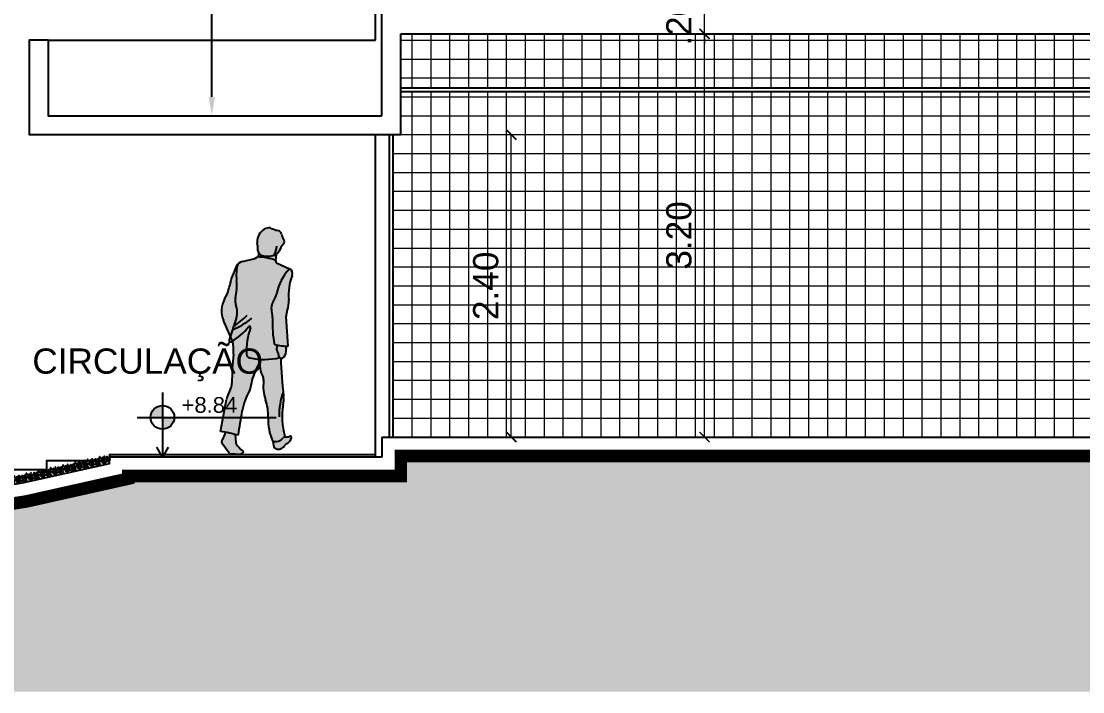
# Model space of a CAD drawing. Header units: metres. Extents: x 2362 to 4220, y 91 to 382.
# Drawn here: x 3154 to 3162.43, y 116.22 to 121.54 of the extents above; entities that cross this region are included whole.
import ezdxf
from ezdxf import colors
from ezdxf.entities.mleader import LeaderData, LeaderLine
from ezdxf.math import Vec2, Vec3

# ---------------------------------------------------------------- set-up
doc = ezdxf.new("R2010")
doc.units = ezdxf.units.M
doc.header["$LTSCALE"] = 5
doc.header["$MEASUREMENT"] = 0
for name, color, linetype, lineweight in [('2prancha', 4, 'Continuous', 18), ('HACH', 251, 'Continuous', 5), ('texto', 3, 'Continuous', 25)]:
    doc.layers.add(name, color=color, linetype=linetype, lineweight=lineweight)
for name, color, linetype in [('COTA 1 100', 2, 'Continuous'), ('COTA DE NÍVEL', 1, 'Continuous'), ('HACHURA', 251, 'Continuous'), ('PENA 01', 1, 'Continuous'), ('PENA 02', 2, 'Continuous'), ('PENA 03', 3, 'Continuous'), ('PENA 06', 6, 'Continuous'), ('TXT ESPECIFICAÇÕES', 7, 'Continuous'), ('VEG_PLANTAS', 94, 'Continuous')]:
    doc.layers.add(name, color=color, linetype=linetype)
doc.styles.add('GRAF', font='GRAF.SHX')
doc.styles.add('Luana', font='arial.ttf')
doc.styles.get("Standard").update_dxf_attribs({"font": 'arial.ttf'})
doc.dimstyles.new('arial100', dxfattribs={"dimtxt": 0.2, "dimasz": 0.08, "dimexe": 0.1, "dimexo": 0.2, "dimgap": 0.1, "dimtad": 1, "dimzin": 4, "dimdsep": 46, "dimtxsty": 'Luana', "dimblk": 'ARCHTICK', "dimcen": 0, "dimclrd": 7, "dimclre": 7, "dimclrt": 256, "dimadec": 0, "dimazin": 0, "dimtfac": 1, "dimtix": 1, "dimtmove": 0, "dimatfit": 3, "dimldrblk": 'CLOSEDBLANK', "dimfxl": 0, "dimlwd": 5, "dimlwe": 5, "dimarcsym": 0})

# ---------------------------------------------------------------- blocks, each defined once
blk = doc.blocks.new('Pes011')
at = {"true_color": 0xffffff}
h = blk.add_hatch(color=7, dxfattribs=at)
h.dxf.hatch_style = 1
h.paths.add_polyline_path([(24.69268973135001, 727.6047015118756, -0.02753852898231361), (25.99658108471741, 756.9918353915541, -0.03521785561020056), (-52.18656926978461, 767.1877249421301, -0.3436446320337191), (-78.09565085647256, 796.9359734321476, -0.1049584106602287), (-46.52848994827802, 1005.74475360115, 0.851521214492852), (-62.99121633045479, 1015.1541320312, -0.09136265496849766), (-189.2074542238005, 902.5598551563493, -0.07434353490433399), (-183.8470071760566, 796.6478620129495, 0.02367676134049668), (-194.7730412114684, 567.7246231527424, -0.1301566511247193), (-207.9323213203415, 517.0161580129569, 0.07892110221722794), (-236.9106528734559, 438.1435911211164), (-286.8217663292926, 184.8893347685869, -0.03787236708317782), (-144.7365591781199, 153.3666649950069, 0.002465714445324805), (-112.7894611115873, 346.4955583710301, -0.09246996692242412), (-53.40221890069282, 512.5800797960895, 0.1005061931903606), (-46.38518821284106, 533.9388537265091, -0.09745515027035756), (-1.618039762475064, 676.3108688240969, 0.01133881112169319)])
h.paths.add_polyline_path([(192.7134027561426, 766.4146625851895, -0.08717180882273437), (184.8976936995474, 770.288640718502, -0.07150002932562566), (25.99658108471738, 756.991835391554, 0.140036977863763), (52.11651135718391, 612.5152943734229, -0.1521779201300485), (56.66135109948112, 583.4497961036486, 0.1237327382311667), (71.38456060696859, 435.6154808640991, -0.09660555805040107), (93.00199876905322, 295.3295578898083, 0.1091949455553033), (126.5888606153589, 108.4037989587109, 0.3181482550204132), (212.8481652982368, 133.4322834362578), (224.5335510590627, 147.9261513993027, -0.1153658121064172), (212.197933924478, 394.0455057668171, 0.07104430994608682), (214.6594676035947, 464.0404201073716, -0.019049396439483)])
h.paths.add_polyline_path([(156.5185980523025, 1588.903755831637, -0.06376302724189843), (142.9386023062388, 1582.759940715623, -0.1357544196231785), (45.25536184673533, 1579.486598016382, -0.1493352113977293), (23.44943227297364, 1592.013659770932, -0.104772194041268), (5.779655001741361, 1568.917476945192, -0.07552597752389092), (152.0862227538234, 1542.233602892519)])
h.paths.add_polyline_path([(278.0839869590123, 134.2962608349243, 0.6268049600124901), (265.0504168314354, 146.143509030939, -0.1274686925476163), (218.231130763411, 140.1089984629384), (212.8481652982359, 133.4322834362567, -0.3084454030974926), (129.1995972286848, 107.5502781255655), (134.0533945419139, 73.45993605855493, 0.3365671587481588), (164.2475001290544, 43.95252930327246, 0.3038417341264336), (224.8968513615273, 74.4088496104098, -0.1547146395441408), (236.5872844613068, 85.61752300342832, 0.2066284072723231)])
h.paths.add_polyline_path([(-168.080418184519, 160.1147212825224, 0.02107545282780063), (-247.0785568037045, 178.3308325829729), (-270.2372946278209, 120.1610916203129, -0.04391851025444436), (-275.9558363254841, 108.6578545803827, 0.3069029170122038), (-275.1015726562903, 90.21495494343169), (-216.4301872956799, 10.35757787014025, 0.2319834112904293), (-203.8634453870586, 3.951016913955755, -0.02456887810977189), (-135.1680910266837, 0.0937046755989428, 0.181550030830431), (-123.6444124907283, 3.084609209979519), (-108.3343772420844, 13.85587394051954, 0.5135509109756257), (-108.1929188658022, 29.80140396839074, -0.09789932831860441), (-162.5989450289451, 86.56559962623882, -0.1287373291706281), (-164.9500735878474, 93.70225942932092)])
h.paths.add_polyline_path([(-167.1673180687301, 1243.175273136048, 0.09249078198770333), (-158.458445219436, 1383.471649132073, -0.101707745814801), (-148.1378757641874, 1511.791418212824, 0.05963668131693923), (-157.645391335482, 1498.259448177015, 0.07214893870511574), (-212.5459556615709, 1343.996789415391, -0.08328329978980908), (-253.3386223608819, 1235.444188619666, 0.2371257672313265), (-262.1761142506181, 1063.562258885348), (-208.5079545353501, 939.7813141366983), (-159.7092353633092, 1087.616370714019, 0.1779621460809053), (-163.1131602377322, 1185.045396939609, -0.1611850724810634)])
h.paths.add_polyline_path([(235.9179631973812, 1095.154632940758, -0.1154328576180875), (244.0097715363445, 1144.924192973484, 0.1197863672735451), (256.2292863543684, 1228.394953870802, -0.1199437111131735), (283.7136720908272, 1420.288621478132, 0.3977597863608485), (261.8432080616612, 1475.673483022302, 0.1370337854965475), (158.8843645128296, 1277.281076180276, -0.09331077111326043), (136.1147959610806, 1222.265539511415, 0.2201616770334285), (122.4019915204655, 1128.415169406439, -0.0904870542691302), (127.5153547951701, 1084.318430500796, 0.0682076533713649), (143.8717871424458, 873.4423468814514, 0.0419490853005053), (250.3259697844036, 860.6724404682127)])
h.paths.add_polyline_path([(235.1635860298763, 835.684332340917), (230.813655214364, 861.6645061064261, -0.02595917903862765), (164.8544151540996, 869.4818802395414), (159.7483240347369, 839.1007739519355, 0.2351780580689858), (166.7423779727064, 817.0171935170403, -0.2276614999615514), (174.7970136461145, 793.543130330062, 0.7798707119049183), (220.5010597884023, 776.1681578082664, 0.1739156392905543), (235.4865679493964, 833.2416161114344, 0.02193660233855502)])
h.paths.add_polyline_path([(213.3981270611926, 1671.599557557392, 0.3422518043110341), (214.8137580511984, 1713.777761216865, -0.1113162496137604), (198.9736104679375, 1749.890672678883, 0.2903101330893996), (170.5635343423947, 1779.452250271813, -0.03318361154037249), (117.7712615445348, 1796.155704483306, 0.1970827465973386), (75.31312931006028, 1795.464062389123, 0.2668649016132107), (4.452482821180439, 1701.024984654927, 0.07937306006544796), (5.192607108263815, 1681.469885905543, -0.04903151465509591), (11.82483455283031, 1620.628960579917, 0.3361607637412749), (44.00994678188923, 1579.79118589672, 0.1389386616421687), (143.9011070732837, 1583.064133993262, 0.2199353231922215), (180.0067180023894, 1616.54333571369, -0.07767887755924435)])
h = blk.add_hatch(color=7, dxfattribs=at)
h.dxf.hatch_style = 1
h.paths.add_polyline_path([(261.8292928006773, 1475.658577363197), (164.4320482446769, 1518.901989429156, -0.3218957251323706), (151.8734175112577, 1539.992896149975), (152.0862227538234, 1542.233602892519, 0.07552597752389073), (5.779655001741851, 1568.917476945192, -0.1199733577875432), (-23.80681365244979, 1553.883220398074), (-23.80504973491222, 1553.883377810774), (-112.3188272138052, 1533.032661130739, 0.1531455605890404), (-148.1378757641875, 1511.791418212824, 0.101707773148791), (-158.4586122810385, 1383.471628570378, -0.09283857140153134), (-167.2966260474756, 1242.662752787305, 0.1590758725531677), (-163.2017572764333, 1185.262171597919, -0.1783896675469642), (-159.7092353633092, 1087.616370714019), (-208.5079545353501, 939.7813141366983), (-191.7137881749656, 901.0470294251807, 0.0927497262203229), (-63.21207475289278, 1014.869878251596, -0.8683317411519443), (-46.52699357571112, 1005.744191729705, 0.1051140698718558), (-78.07703499606228, 796.6229984857224, 0.336292104199919), (-52.70830549058175, 767.2937903923296, 0.1072275288080275), (184.8976936995477, 770.2886407185023, -0.2697539704616747), (174.7958450450469, 793.5432679024572, 0.2252806146779406), (166.9234327469293, 816.8318379421619, -0.2378102100089224), (159.7483240347368, 839.100773951935), (164.8544151540997, 869.4818802395416, -0.008340372734559471), (143.8717871424459, 873.4423468814508, -0.06863748196031196), (127.5948128503555, 1085.64890371761, 0.08594274937540108), (122.6605906965923, 1127.555793032784, -0.2222459605544937), (136.114646952066, 1222.26563681739, 0.09331094289373627), (158.8851085696697, 1277.280920442247, -0.1370211537536461)])
for p, q in [((-112.3207069711743, 1533.033046921835), (-23.80504973491221, 1553.883377810774)), ((156.5182805751323, 1588.90041299465), (151.8734175112576, 1539.992896149974)), ((164.1643467561202, 1519.02084623905), (262.4702705088529, 1475.373989608316)), ((250.3259272933877, 860.6731319855651), (235.8685135050213, 1095.959398833362)), ((-191.7137881749656, 901.0470294251805), (-262.5690634854108, 1064.468562134406)), ((-159.7763400169135, 1087.413078077849), (-218.1093532745937, 910.6940071351909)), ((164.8546444743257, 869.4832446887847), (159.7968376397911, 839.3894286110656)), ((230.7781421239508, 861.8766097694536), (235.2386429360028, 835.2360513115929)), ((-286.8217721491687, 184.8893052379212), (-236.911258936782, 438.1457255862025)), ((-247.0780159427729, 178.3321911086631), (-270.3778434891911, 119.8080632765148)), ((-216.5239098337107, 10.48514322442314), (-275.182625394237, 90.32527548584358)), ((-168.0804028612153, 160.114396187859), (-164.960659316133, 93.92684309870477)), ((129.1996634576194, 107.5498129707825), (134.0232876446954, 73.67138996948677)), ((224.5335350163809, 147.9261315009), (212.549843676692, 133.0622627726964)), ((-123.6449184415968, 3.08281816053951), (-108.3342184549712, 13.8552199444099))]:
    blk.add_line(p, q)
for centre, radius, start, end in [((122.0530550778682, 1686.589569800978), 118.4832300247846, 113.234400000001, 172.9030000000007), ((97.38850796504504, 1744.042379314736), 55.95762060351854, 68.63829999999885, 113.234400000001), ((269.8922912530913, 2185.08905714655), 417.6211453470195, 248.6382999999989, 256.2406999999982), ((161.4576502086753, 1742.265821299444), 38.28296791959931, 11.13169000000003, 76.2406999999982), ((66.02687548547686, 1693.563905888411), 62.02478156621858, 172.9030000000007, 191.7376000000002), ((286.9930080279296, 1766.968052976149), 89.66075654733868, 191.1317000000001, 216.2418000000002), ((186.9054979009249, 1693.601590452352), 34.43760809542855, 319.9379999999989, 36.24180000000026), ((-300.9588671438575, 1617.314574221574), 312.8012615128246, 0.6647749999990437, 11.73763999999936), ((54.85609402546243, 1621.441033975323), 43.03892139680683, 180.6648000000005, 256.2567999999998), ((-8.241324818797954, 1668.363699616481), 170.6449383355589, 329.3867000000009, 355.6153999999987), ((125.7380670823047, 1638.859377789196), 58.67712716179567, 287.5392000000003, 337.6467999999996), ((372.824985959254, 1537.253718085497), 208.4843589373321, 139.937999999999, 157.6467999999996), ((-96.36667764266863, 1465.311193728541), 69.57491087343824, 103.2559999999993, 152.2151999999998), ((-39.89097503727082, 1622.165115954312), 70.15067717567644, 283.2559999999992, 335.2026340492346), ((-8.890037669846441, 1074.045824889785), 495.0890343070894, 71.0255399999993, 88.30185999999873), ((88.18001558568136, 1757.697650241646), 183.3076786003354, 256.2567999999998, 287.5392000000003), ((172.8356967704252, 1538.190448675391), 21.03962852899157, 174.0640179574631, 246.4580748209395), ((346.65036453343, 1231.88492928767), 570.3241128524443, 152.2151999999998, 168.7633000000007), ((158.8520317861445, 1422.52575485947), 319.704804455103, 163.787199999999, 187.0165999999998), ((565.5088532486361, 1192.170782381463), 415.4354406372561, 136.9704999999992, 168.1779999999992), ((243.4754119161156, 1436.40982492467), 43.34755797565099, 338.1700999999996, 66.05973999999941), ((-538.7861503045216, 1336.661475873313), 383.197372870074, 345.8401999999998, 7.016633999999618), ((664.1858839816023, 1267.854845588886), 409.8605477500752, 158.1700999999997, 185.4665000000008), ((-556.5355799302894, 1411.322672344623), 350.5162423008881, 330.0578, 348.7633000000008), ((1.384389518799282, 1310.247288290922), 160.9130611977919, 326.8546000000009, 348.1779999999992), ((-86.73288804137823, 1140.70981853755), 191.6561284775325, 150.0577999999999, 203.4411000000017), ((-77.32251406932858, 1220.235015514461), 92.72725718706357, 165.8401999999998, 202.2301999999991), ((-293.9441547379595, 1131.700515996228), 141.2884476692337, 341.7326000000006, 22.23019999999908), ((230.662660169247, 1160.523823917574), 112.9218228279928, 146.854600000001, 196.7470999999995), ((78.41163825589398, 1211.796364941662), 178.5906748117366, 337.8520999999992, 5.466540000000367), ((-470.4478853149516, 1482.253096983803), 545.7960376963152, 301.843100000001, 316.4389999999993), ((4.124595669708106, 1092.355139465917), 123.6522063230095, 356.5823000000008, 16.74707000000018), ((346.3165869668907, 1102.748003855555), 110.6594569481136, 157.8520999999991, 183.5164000000007), ((-431.624709171004, 1301.345655932315), 466.6864476248109, 299.725100000001, 322.1534000000007), ((-380.995497488855, 1490.269142089319), 533.187320945732, 290.8434999999985, 310.1037000000001), ((-55.51930206304966, 1009.120704693371), 9.603736161525351, 339.4194999999992, 142.1534000000007), ((905.0171652408817, 1038.55234914724), 778.8476099012049, 176.5823000000008, 192.239099999999), ((429.5698640214075, 826.975056540341), 508.5534598350541, 159.4194999999993, 183.4037999999992), ((-206.3571528278388, 906.8151888017615), 12.37431068747936, 161.7326000000006, 299.725100000001), ((-540.7161383302807, 831.6775517717816), 358.5842382695748, 354.5340000000015, 11.40089593351251), ((273.0685616441448, 1500.365913476358), 640.0976213779592, 258.3556000000012, 267.963799999999), ((2226.507153185718, 566.884271342174), 2421.280340227303, 174.5340000000014, 179.992400000001), ((-46.05509299955362, 798.6847160235178), 32.0882447078898, 183.4037999999992, 258.5086999999987), ((59.19251063559113, 1316.397947480343), 560.3901926167525, 258.5086999999987, 282.9627328597344), ((185.4223411335282, 835.0826213011848), 25.98654853407367, 170.4592000000002, 224.3282999999987), ((146.3272977781809, 796.8946992353646), 28.66514042290695, 353.2855999999985, 44.32831000000075), ((199.8313033396167, 790.595993544704), 25.20716714924149, 173.2855999999985, 325.7475000000011), ((4170.538062509884, 903.1382520609586), 3980.173659988229, 181.9685638749708, 186.3208999999997), ((148.4349416054276, 825.596878201134), 87.38835042291834, 325.7475000000011, 5.021990000000264), ((207.5001121058506, 830.7838892549971), 28.0941654437998, 5.021990000000264, 9.12181100000102), ((337.7541156839318, 491.3751721817139), 386.4901962339329, 151.5145999999997, 173.6281), ((-1119.25225602085, 1281.986557074406), 1271.199937338323, 331.5145999999996, 334.1443000000014), ((291.9243023976605, 730.4702717442269), 267.2469762242289, 174.3047000000007, 206.1911000000009), ((7.745005564480347, 590.6901487475101), 49.44863504591633, 351.5801999999996, 26.19106999999926), ((25.8685890753722, 386.3563676849188), 267.8336172149258, 150.7515999999982, 168.8509000000001), ((-297.1015828469829, 567.2180489087133), 102.3297955178058, 330.7515999999982, 359.992400000001), ((362.0875769847405, 270.3525127933494), 480.9427873468797, 149.8185999999993, 170.8905999999986), ((-102.4850357771979, 540.5373776239715), 56.48657729380869, 329.8185999999993, 353.6282), ((358.1468482962906, 538.8254217183442), 304.7701425817286, 171.5801999999996, 199.7945999999994), ((-277.4598497593971, 310.0612761903884), 370.7509689199818, 357.7227999999984, 19.7945899999996), ((801.49766803881, 300.1502358685299), 622.6090227698267, 161.4986999999997, 180), ((-31.63536377512831, 437.6612097638395), 247.7034652608249, 349.7549999999989, 6.32092299999842), ((-19710.12166827079, 3488.783855637924), 19847.65231211846, 350.3254999999999, 350.8905999999986), ((744.6128187391101, 297.3615781354026), 541.1223442387264, 169.7549999999989, 196.0310000000009), ((532.6559887379782, 277.846357512561), 440.0014695328035, 177.7227999999984, 202.649299999999), ((-423.5655959923787, -767.4480776498378), 962.1046835156493, 73.15314999999968, 81.82896000000045), ((-261.9203506343623, 100.0667352699078), 16.45606847313478, 148.5305000000011, 216.3056000000006), ((-338.4469330217671, 146.9086482739554), 73.26654459419203, 328.530500000001, 338.2915999999989), ((-150.1452421701478, 94.6240075320312), 14.83349766142002, 182.6970000000003, 212.5784000000002), ((8.170302786407069, 195.7855277319517), 202.7094686856987, 212.5784000000002, 234.9165999999994), ((152.0418927274572, 181.8395473116121), 77.7217214158959, 250.8808000000016, 321.1274000000006), ((229.9977967908122, 233.4593246751015), 94.08898890581011, 262.8144999999994, 291.8727999999999), ((248.420165058827, 61.57464493785569), 26.79669936538035, 116.2041999999994, 150.7469999999995), ((200.9537649947509, 158.0202111334145), 80.69632555464628, 296.2041999999993, 342.8073999999989), ((268.6971522245997, 137.0595183071769), 9.785103892608042, 342.8073999999989, 111.8727000000012), ((-203.6142549222862, 19.96819456983023), 16.01911595400192, 216.3056000000006, 269.5880999999997), ((-208.7608896576836, -696.563412838352), 700.5315490765456, 83.96952999999999, 89.58810999999852), ((-133.3890699801857, 16.93458717096693), 16.93458706631711, 263.9695000000011, 305.1279000000009), ((-113.9788277855337, 21.87934031361883), 9.809986471840865, 305.1279000000009, 54.91659999999947), ((168.5854163065155, 78.5946090755839), 34.91167991006343, 188.1060000000012, 262.873099999999), ((171.8262888072332, 104.4758292533939), 60.99596605252565, 262.873099999999, 330.7469999999995)]:
    blk.add_arc(centre, radius, start, end)
blk = doc.blocks.new('_ArchTick')
at = {"color": 0, "linetype": 'ByBlock', "const_width": 0.15}
blk.add_lwpolyline([(-0.5, -0.5), (0.5, 0.5)], dxfattribs=at)
blk = doc.blocks.new('*D196')
at = {"layer": 'COTA 1 100', "color": 7, "lineweight": 5}
for p, q in [((3157.150868325397, 120.6386120819051), (3157.988085852454, 120.6386120819051)), ((3157.888085852454, 118.2386120819052), (3157.888085852454, 120.6386120819051)), ((3157.210868325397, 118.2386120819052), (3157.988085852454, 118.2386120819052))]:
    blk.add_line(p, q, dxfattribs=at)
at = {"layer": 'Defpoints', "color": 0}
for p in [(3156.950868325398, 120.6386120819051), (3157.888085852454, 120.6386120819051), (3157.010868325397, 118.2386120819052)]:
    blk.add_point(p, dxfattribs=at)
at = {"layer": 'COTA 1 100', "color": 7, "lineweight": 5, "xscale": 0.08, "yscale": 0.08, "zscale": 0.08}
for p, rotation in [((3157.888085852454, 120.6386120819051), 90), ((3157.888085852454, 118.2386120819052), 270)]:
    blk.add_blockref('_ArchTick', p, dxfattribs=dict(at, rotation=rotation))
at = {"layer": 'COTA 1 100', "insert": (3157.68597125491, 119.4386120819056), "char_height": 0.2, "attachment_point": 5, "rotation": 90, "style": 'Luana'}
blk.add_mtext('2.40', dxfattribs=at)
blk = doc.blocks.new('_ClosedBlank')
at = {"layer": '2prancha', "color": 0, "lineweight": -2}
for p, q in [((-1, 0.1666666666666667), (0, 0)), ((-1, 0.1666666666666667), (-1, -0.1666666666666667)), ((0, 0), (-1, -0.1666666666666667))]:
    blk.add_line(p, q, dxfattribs=at)
blk = doc.blocks.new('*D197')
at = {"layer": 'COTA 1 100', "color": 7, "lineweight": 5}
for p, q in [((3157.210868325397, 121.4386120819053), (3159.521999247511, 121.4386120819053)), ((3159.421999247511, 118.2386120819052), (3159.421999247511, 121.4386120819053)), ((3157.210868325397, 118.2386120819052), (3159.521999247511, 118.2386120819052))]:
    blk.add_line(p, q, dxfattribs=at)
at = {"layer": 'Defpoints', "color": 0}
for p in [(3157.010868325397, 121.4386120819053), (3159.421999247511, 121.4386120819053), (3157.010868325397, 118.2386120819052)]:
    blk.add_point(p, dxfattribs=at)
at = {"layer": 'COTA 1 100', "color": 7, "lineweight": 5, "xscale": 0.08, "yscale": 0.08, "zscale": 0.08}
for p, rotation in [((3159.421999247511, 121.4386120819053), 90), ((3159.421999247511, 118.2386120819052), 270)]:
    blk.add_blockref('_ArchTick', p, dxfattribs=dict(at, rotation=rotation))
at = {"layer": 'COTA 1 100', "insert": (3159.219816437143, 119.8386120819057), "char_height": 0.2, "attachment_point": 5, "rotation": 90, "style": 'Luana'}
blk.add_mtext('3.20', dxfattribs=at)
blk = doc.blocks.new('*D198')
at = {"layer": 'COTA 1 100', "color": 7, "lineweight": 5}
for p, q in [((3159.421999247511, 121.6386120819052), (3159.421999247511, 121.7186120819052)), ((3157.210868325397, 121.6386120819052), (3159.521999247511, 121.6386120819052)), ((3159.421999247511, 121.4386120819053), (3159.421999247511, 121.6386120819052)), ((3157.210868325397, 121.4386120819053), (3159.521999247511, 121.4386120819053)), ((3159.421999247511, 121.4386120819053), (3159.421999247511, 121.3586120819053))]:
    blk.add_line(p, q, dxfattribs=at)
at = {"layer": 'Defpoints', "color": 0}
for p in [(3157.010868325397, 121.6386120819052), (3159.421999247511, 121.6386120819052), (3157.010868325397, 121.4386120819053)]:
    blk.add_point(p, dxfattribs=at)
at = {"layer": 'COTA 1 100', "color": 7, "lineweight": 5, "xscale": 0.08, "yscale": 0.08, "zscale": 0.08}
for p, rotation in [((3159.421999247511, 121.6386120819052), 270), ((3159.421999247511, 121.4386120819053), 90)]:
    blk.add_blockref('_ArchTick', p, dxfattribs=dict(at, rotation=rotation))
at = {"layer": 'COTA 1 100', "insert": (3159.219884649966, 121.5386120819057), "char_height": 0.2, "attachment_point": 5, "rotation": 90, "style": 'Luana'}
blk.add_mtext('.20', dxfattribs=at)
blk = doc.blocks.new('cacho6')
for centre, radius in [((-0.4162314897766209, 0.2422481668974825), 0.018353002582938), ((-0.3253869985356631, 0.2837365421311855), 0.0155581419045886), ((-0.2553069579882532, 0.2603993304662548), 0.0103822299248157), ((-0.1592713517848807, 0.3096667754603004), 0.0082006619767601), ((-0.0424712857318923, 0.2215039792806355), 0.0116054156875608), ((0.0146309651204746, 0.2526202607059105), 0.0183358022910445), ((0.1277052912489012, 0.2837365421309226), 0.0155581419045886), ((0.197785331796311, 0.2603993304659902), 0.0103822299248157), ((0.2938209379996834, 0.3096667754600357), 0.0082006619767601), ((0.4106210040526719, 0.2215039792803708), 0.0116054156875608), ((0.4677232549050388, 0.2526202607056458), 0.0183358022910445)]:
    blk.add_circle(centre, radius)
blk.add_arc((0.0368608000079434, 0.2422481668972178), 0.018353002582938, 202.9972204517854, 106.9767355820522)
for points, knots in [([(0, 0), (0.0168866115852637, 0.0129986778744744), (0.0487822139055965, 0.0389975826048446), (-0.0348721634708511, 0.0094002811660534), (-0.0423037393430548, 0.0945211168862947), (-0.0622960062190003, 0.0178862296488571), (-0.1764361591630603, 0.07331009418915), (-0.0405341420246117, 0.0710347041745649), (0.0784166213317121, 0.1167524509603481), (-0.0488515351239869, 0.0777765045061667), (0.0272239206148726, 0.2140740318109557), (-0.0667766707535122, 0.0680650442400808), (-0.0757106310377651, 0.2553915126321051), (-0.1038089232166186, 0.0707165699342998), (-0.1610390547265439, 0.2146285296095876), (0.0421737746973463, 0.2566836193728701), (-0.2970566023272596, 0.3037150450867507), (-0.125540831028971, 0.1125482674422749), (-0.2282824235411311, 0.2099274555710107), (-0.3212696669170469, 0.0939032807642519), (-0.1294788074087165, 0.1219606013547061), (-0.3501784961230925, -0.0046334894679667), (-0.3104480048872489, 0.1421474320336333), (-0.2526543876659986, 0.2297172060601529), (-0.4529463456651542, 0.2302710205234977), (-0.2719371325075599, 0.1279642726088586), (-0.4055539254846821, 0.0645002587488755), (-0.4478840796213321, 0.1295191552484312), (-0.4633377620424, 0.2183871557367745), (-0.5219578574532023, 0.1325064498414825), (-0.4277693066027127, 0.0909797677271431), (-0.4436301057888841, 0.0307177892529378), (-0.4530922897845642, 2.558e-13)], [0.0119653373187085, 0.0119653373187085, 0.0119653373187085, 0.0119653373187085, 0.0826093972063695, 0.1695586416530286, 0.2430435373258136, 0.2994075536037553, 0.4003944734615301, 0.5947086107148307, 0.690457771005494, 0.7856281890927757, 0.8915804121933081, 1.001822525838758, 1.123847518083621, 1.25155969898691, 1.356811214961988, 1.528140780572524, 1.78369963763388, 1.951889237564539, 2.052489614086571, 2.190103623799917, 2.31820733469182, 2.515510428153343, 2.701394114339793, 2.792269043503961, 2.948062415445121, 3.123128639304652, 3.249217463897882, 3.402203775967889, 3.477690971567545, 3.561629637085665, 3.701910996068317, 3.843182048075233, 3.843182048075233, 3.843182048075233, 3.843182048075233]), ([(0.4530922897845642, -2.647e-13), (0.4699789013698421, 0.0129986778742097), (0.5018745036901607, 0.0389975826045799), (0.4182201263137131, 0.0094002811657905), (0.4107885504415095, 0.0945211168860318), (0.3907962835655638, 0.0178862296485924), (0.2766561306215038, 0.0733100941888854), (0.4125581477599525, 0.0710347041743003), (0.5315089111162763, 0.1167524509600835), (0.4042407546605773, 0.07777650450590201), (0.4803162103994368, 0.2140740318106911), (0.3863156190310519, 0.0680650442398161), (0.3773816587467991, 0.2553915126318405), (0.3492833665679456, 0.0707165699340351), (0.2920532350580345, 0.2146285296093229), (0.4952660644819105, 0.2566836193726072), (0.1560356874573046, 0.3037150450864861), (0.3275514587555932, 0.112548267442012), (0.224809866243433, 0.209927455570746), (0.1318226228675172, 0.0939032807639873), (0.3236134823758476, 0.1219606013544414), (0.1029137936614717, -0.0046334894682314), (0.1426442848973153, 0.1421474320333687), (0.2004379021185656, 0.2297172060598882), (0.00014594411941, 0.230271020523233), (0.1811551572770185, 0.1279642726085939), (0.0475383642998821, 0.0645002587486108), (0.0052082101632323, 0.1295191552481665), (-0.0102454722578358, 0.2183871557365116), (-0.0502522251448454, 0.1597757161877062), (-0.0418230451557662, 0.1356404588979441), (-0.0368148217828122, 0.1280344641553253)], [0.0119653373187085, 0.0119653373187085, 0.0119653373187085, 0.0119653373187085, 0.0826093972063695, 0.1695586416530286, 0.2430435373258136, 0.2994075536037553, 0.4003944734615301, 0.5947086107148307, 0.690457771005494, 0.7856281890927757, 0.8915804121933081, 1.001822525838758, 1.123847518083621, 1.25155969898691, 1.356811214961988, 1.528140780572524, 1.78369963763388, 1.951889237564539, 2.052489614086571, 2.190103623799917, 2.31820733469182, 2.515510428153343, 2.701394114339793, 2.792269043503961, 2.948062415445121, 3.123128639304652, 3.249217463897882, 3.402203775967889, 3.477690971567545, 3.561629637085665, 3.606746477732273, 3.606746477732273, 3.606746477732273, 3.606746477732273]), ([(-0.0006372206962766, 0.0894061299759734), (0.0007318930238682, 0.0876653252858582), (0.0135092958937975, 0.0697082208195514), (0.0121825592891156, 0.0472412135392375), (0.0071939991802452, 0.0257806806731331)], [3.690803195293475, 3.690803195293475, 3.690803195293475, 3.690803195293475, 3.701910996068317, 3.803253898670838, 3.803253898670838, 3.803253898670838, 3.803253898670838])]:
    blk.add_open_spline(points, degree=3, knots=knots)
blk = doc.blocks.new('NIV02')
h = blk.add_hatch(color=256)
h.paths.add_polyline_path([(-43.08798214372393, -49.02922773002917, 0.4142135623730951), (-44.59234559443733, -50.53359118074257), (-43.08798214372393, -50.53359118074257)])
h.paths.add_polyline_path([(-43.08798214372393, -52.03795463145597, 0.4142135623730951), (-41.58361869301053, -50.53359118074257), (-43.08798214372393, -50.53359118074257)])
for p, q in [((-43.08798214372393, -47.3822175101738), (-43.08798214372393, -55.57883228363895)), ((-46.27430931333186, -50.53359118074257), (-28.67982759653792, -50.53359118074257))]:
    blk.add_line(p, q)
blk.add_lwpolyline([(-42.35976431650299, -54.31752200791485), (-43.08798214372393, -55.57883228363895), (-43.81619997094488, -54.31752200791485)])
blk.add_circle((-43.08798214372393, -50.53359118074257), 1.504363450713398)
at = {"style": 'GRAF'}
blk.add_attdef('ELEV', (-40.66293629551796, -49.96256487468508), '', height=1.261310275724094, dxfattribs=at)

msp = doc.modelspace()

# ---------------------------------------------------------------- hatches: boundary and pattern name
at = {"layer": 'HACH'}
h = msp.add_hatch(dxfattribs=at)
h.set_pattern_fill('_USER,_O', color=256, scale=0.15, double=1, pattern_type=0)
h.set_pattern_definition([(0, (3156.950868325398, 118.2386120819052), (0, 0.15), []), (90, (3156.950868325398, 118.2386120819052), (-0.15, 9.184850993605149e-18), [])])
h.paths.add_polyline_path([(3157.010868325397, 120.9786120819052), (3157.010868325397, 120.6386120819051), (3156.950868325398, 120.6386120819051), (3156.950868325398, 118.2386120819052), (3163.760868325397, 118.2386120819052), (3163.760868325397, 120.6386120819052), (3164.810868325397, 120.6386120819052), (3164.810868325397, 118.2386120819052), (3171.760868325397, 118.2386120819052), (3171.760868325397, 120.6386120819052), (3172.810868325397, 120.6386120819052), (3172.810868325397, 118.2386120819052), (3177.060868325397, 118.2386120819052), (3177.060868325397, 120.9786120819052)])
h.paths.add_polyline_path([(3177.060868325397, 121.0086120819052), (3177.060868325397, 121.4386120819053), (3157.010868325397, 121.4386120819053), (3157.010868325397, 121.0086120819052)])
h.paths.add_polyline_path([(3171.161931056233, 119.2893760655346), (3171.161931056233, 119.9331686985497), (3170.749789173558, 119.9331686985497), (3170.749789173558, 119.2893760655346)], flags=24)
edge = h.paths.add_edge_path()
edge.add_line((3169.708633862024, 120.2415752624012), (3170.595727995722, 120.2415752624012))
edge.add_line((3170.595727995722, 120.2415752624012), (3170.595727995722, 120.5712887685403))
edge.add_line((3170.595727995722, 120.5712887685403), (3169.708633862024, 120.5712887685403))
edge.add_line((3169.708633862024, 120.5712887685403), (3169.708633862024, 120.2415752624012))
edge.add_line((3170.899904983708, 120.410415644393), (3170.635687068027, 120.410415644393))
edge.add_line((3170.899904983708, 120.8286120819054), (3170.899904983708, 120.4104156443931))
edge.add_line((3170.874904983708, 120.8286120819054), (3170.899904983708, 120.9786120819053))
edge.add_line((3170.899904983708, 120.9786120819052), (3170.924904983709, 120.8286120819052))
edge.add_line((3170.924904983709, 120.8286120819054), (3170.874904983708, 120.8286120819054))
at = {"layer": 'PENA 01', "ltscale": 1.5}
h = msp.add_hatch(dxfattribs=at)
h.set_pattern_fill('EARTH', color=256, scale=0.75, angle=45, style=0, double=1)
h.set_pattern_definition([(45, (3148.044373889657, 115.3186120819051), (2.775557561562891e-17, 0.2651650429449554), [0.1875, -0.1875]), (45, (3147.994655444104, 115.3683305274574), (2.775557561562891e-17, 0.2651650429449554), [0.1875, -0.1875]), (45, (3147.944936998552, 115.4180489730096), (2.775557561562891e-17, 0.2651650429449554), [0.1875, -0.1875]), (135, (3147.944936998552, 115.4511946033778), (-0.2651650429449553, 5.551115123125783e-17), [0.1875, -0.1875]), (135, (3147.994655444104, 115.5009130489299), (-0.2651650429449553, 5.551115123125783e-17), [0.1875, -0.1875]), (135, (3148.044373889657, 115.550631494482), (-0.2651650429449553, 5.551115123125783e-17), [0.1875, -0.1875])])
h.paths.add_polyline_path([(3148.866068729897, 117.1686120819053), (3148.866068729897, 116.2166388482007), (3297.67242381574, 116.2166388482007), (3297.67242381574, 117.0686120819051), (3294.922055134156, 117.0686120819053), (3294.877356213736, 117.1133109477131), (3293.52126297822, 117.5470558982355), (3292.333633025045, 117.765067756547), (3290.970868325398, 117.9141241781061), (3290.970868325398, 117.9486120819053), (3288.860868325401, 117.9486120819053), (3288.860868325401, 118.0886120819052), (3157.010868325397, 118.0886120819052), (3157.010868325397, 117.9286120819053), (3154.847420947682, 117.9286120819053), (3154.847420947682, 117.9084682392137), (3154.033897670024, 117.7264243125621), (3153.454013223464, 117.6381124226635), (3152.499393337082, 117.4572767714191), (3150.947420947686, 117.2290566879741), (3150.947420947689, 117.1686120819053)])

# ---------------------------------------------------------------- linework, layer by layer
at = {"layer": 'PENA 01'}
msp.add_line((3154.697420947682, 118.0986120819051), (3156.810868325397, 118.0986120819051), dxfattribs=at)
msp.add_lwpolyline([(3154.697420947682, 118.0986120819051), (3154.697420947682, 118.0986120819051), (3154.697420947682, 118.0486120819052), (3154.197420947682, 118.0486120819052), (3154.197420947682, 117.9786120819052), (3153.697420947682, 117.9786120819052), (3153.697420947682, 117.9086120819052), (3153.197420947682, 117.9086120819052), (3153.197420947682, 117.8186120819051), (3152.697420947682, 117.8186120819051), (3152.697420947682, 117.7286120819052), (3152.197420947682, 117.7286120819052), (3152.197420947682, 117.6586120819052), (3151.697420947682, 117.6586120819052), (3151.697420947682, 117.5686120819051), (3151.197420947682, 117.5686120819051), (3151.197420947682, 117.4686120819052), (3150.697420947682, 117.4686120819052), (3150.697420947682, 117.3786120819051), (3150.697420947682, 117.3786120819051)], dxfattribs=at)
at = {"layer": 'PENA 02'}
for p, q in [((3156.810868325397, 121.3888257219222), (3156.810868325397, 126.5386120819052)), ((3154.210868325397, 121.3888257219222), (3156.810868325397, 121.3888257219222)), ((3156.810868325397, 118.0786120819051), (3156.810868325397, 120.6386120819051))]:
    msp.add_line(p, q, dxfattribs=at)
at = {"layer": 'PENA 02', "const_width": 0.1}
msp.add_lwpolyline([(3297.67242381574, 117.0686120819053), (3294.922055134156, 117.0686120819053), (3294.877356213736, 117.1133109477131), (3293.52126297822, 117.5470558982355), (3292.333633025045, 117.765067756547), (3290.970868325398, 117.9141241781061), (3290.970868325398, 117.9486120819053), (3288.860868325401, 117.9486120819053), (3288.860868325401, 118.0886120819052), (3157.010868325397, 118.0886120819052), (3157.010868325397, 117.9286120819053), (3156.810868325397, 117.9286120819053), (3154.847420947682, 117.9286120819053), (3154.847420947682, 117.9084682392137), (3154.033897670024, 117.7264243125621), (3153.454013223464, 117.6381124226635), (3152.499393337082, 117.4572767714191), (3150.947420947686, 117.2290566879741), (3150.947420947689, 117.1686120819053), (3148.866068729896, 117.1686120819053)], dxfattribs=at)
at = {"layer": 'PENA 03'}
for p, q in [((3156.920868325397, 118.2386120819052), (3156.920868325397, 120.6386120819051)), ((3156.950868325398, 118.2386120819052), (3156.950868325398, 120.6386120819051))]:
    msp.add_line(p, q, dxfattribs=at)
at = {"layer": 'PENA 03', "ltscale": 1.5}
for points in [[(3288.810868325405, 121.0086120819052), (3157.010868325397, 121.0086120819052)], [(3288.810868325405, 120.9786120819052), (3157.010868325397, 120.9786120819052)]]:
    msp.add_lwpolyline(points, dxfattribs=at)
at = {"layer": 'PENA 06'}
for p, q in [((3156.860868325396, 120.7886120819052), (3156.860868325396, 122.8386120819052)), ((3157.010868325397, 121.4386120819053), (3288.810868325405, 121.4386120819053)), ((3157.010868325397, 120.6386120819051), (3157.010868325397, 121.4386120819053)), ((3156.810868325397, 120.6386120819051), (3157.010868325397, 120.6386120819051)), ((3156.860868325397, 118.2386120819052), (3289.010868325402, 118.2386120819052)), ((3156.860868325397, 118.0786120819051), (3154.697420947682, 118.0786120819051))]:
    msp.add_line(p, q, dxfattribs=at)
for points in [[(3154.210868325397, 121.3888257219222), (3154.060868325397, 121.3888257219222), (3154.060868325397, 120.6386120819051), (3156.810868325397, 120.6386120819051)], [(3154.210868325397, 121.3888257219222), (3154.210868325397, 121.2388257219221), (3154.210868325397, 120.7886120819052), (3156.860868325396, 120.7886120819052)], [(3156.860868325397, 118.2386120819052), (3156.860868325397, 118.0786120819051)], [(3150.797420947682, 117.3586120819051), (3152.474512091866, 117.6052310833035), (3153.428754123381, 117.7859951567062), (3154.006195099425, 117.8739349250549), (3154.697420947682, 118.0286120819052), (3154.697420947682, 118.0786120819051)]]:
    msp.add_lwpolyline(points, dxfattribs=at)

# ---------------------------------------------------------------- block references
at = {"layer": 'COTA DE NÍVEL', "ltscale": 0.05}
ref = msp.add_blockref('NIV02', (3157.818159914086, 121.5615770060971), dxfattribs=dict(at, xscale=0.06266711229946524, yscale=0.06266711229946524, zscale=0.06266711229946524))
ref.add_attrib('ELEV', '+8.84', (3155.26993111883, 118.4305673423261), dxfattribs={"layer": '0', "height": 0.125, "style": 'Luana'})
at = {"layer": 'HACHURA', "color": 1, "xscale": 0.001, "yscale": 0.001, "zscale": 0.001}
msp.add_blockref('Pes011', (3155.86467735586, 118.0986120819051), dxfattribs=at)
at = {"layer": 'VEG_PLANTAS', "xscale": -0.218499311663983, "yscale": 0.2184993116639829, "zscale": 0.2184993116639829, "rotation": 12.91918959528202}
for p in [(3154.600926652736, 118.0064779222485), (3154.21180079448, 117.9194023570569), (3154.406363723608, 117.9629401396527), (3154.018812204587, 117.8751340377436)]:
    msp.add_blockref('cacho6', p, dxfattribs=at)

# ---------------------------------------------------------------- texts
at = {"layer": 'texto', "color": 2, "ltscale": 0.05, "insert": (3155.00049926104, 118.8104298961973), "char_height": 0.2, "width": 1.934, "attachment_point": 5, "style": 'Luana'}
msp.add_mtext('CIRCULAÇÃO', dxfattribs=at)

# ---------------------------------------------------------------- dimensions: what is measured, and where the dimension line sits
at = {"layer": 'COTA 1 100'}
dim = msp.add_linear_dim(base=(3159.421999247511, 121.6386120819052), p1=(3157.010868325397, 121.4386120819053), p2=(3157.010868325397, 121.6386120819052), angle=90, dimstyle='arial100', override={"dimtmove": 1}, dxfattribs=at)
dim.commit()
dim.dimension.update_dxf_attribs({"geometry": '*D198', "text_midpoint": (3159.219884649966, 121.5386120819057)})
for base, p2, picture, middle in [((3159.421999247511, 121.4386120819053), (3157.010868325397, 121.4386120819053), '*D197', (3159.219816437143, 119.8386120819057)), ((3157.888085852454, 120.6386120819051), (3156.950868325398, 120.6386120819051), '*D196', (3157.68597125491, 119.4386120819056))]:
    dim = msp.add_linear_dim(base=base, p1=(3157.010868325397, 118.2386120819052), p2=p2, angle=90, dimstyle='arial100', dxfattribs=at)
    dim.commit()
    dim.dimension.update_dxf_attribs({"geometry": picture, "text_midpoint": middle})

# ---------------------------------------------------------------- leaders
at = {"layer": 'TXT ESPECIFICAÇÕES', "ltscale": 0.05}
ml = msp.add_multileader_mtext('Standard', dxfattribs=at)
ml.set_content('LAJE\\PIMPERM.', color=256)
ml.set_leader_properties()
ml.build(insert=Vec2(0, 0))
ml.multileader.update_dxf_attribs({"dogleg_length": 0.36, "arrow_head_size": 0.15})
ctx = ml.context
ctx.base_point, ctx.char_height, ctx.arrow_head_size, ctx.landing_gap_size, ctx.plane_origin = Vec3(3154.149430694115, 122.3829190633573), 0.16, 0.15, 0.09, Vec3(3160.540652507503, 128.2759843985546)
ctx.text_align_type = 2
notes = []
notes.append((ctx, [(0, (1, 1, 0), (3155.509555840356, 122.3829190633573), (-1, 0), 0.2642179156813285, [(0, [(3155.509555840356, 120.7886120819052)], 0, [])])]))
ctx.mtext.insert, ctx.mtext.alignment, ctx.mtext.flow_direction = Vec3(3155.155337924675, 122.4789190633574), 3, 5
for ctx, leaders in notes:
    for number, flags, end, landing, length, lines in leaders:
        leader = LeaderData()
        leader.index, (leader.has_last_leader_line, leader.has_dogleg_vector, leader.attachment_direction) = number, flags
        leader.last_leader_point, leader.dogleg_vector, leader.dogleg_length = Vec3(end), Vec3(landing), length
        for number, points, colour, breaks in lines:
            line = LeaderLine()
            line.index, line.vertices, line.color, line.breaks = number, Vec3.list(points), colors.encode_raw_color(colour), breaks
            leader.lines.append(line)
        ctx.leaders.append(leader)

doc.saveas('drawing.dxf')
